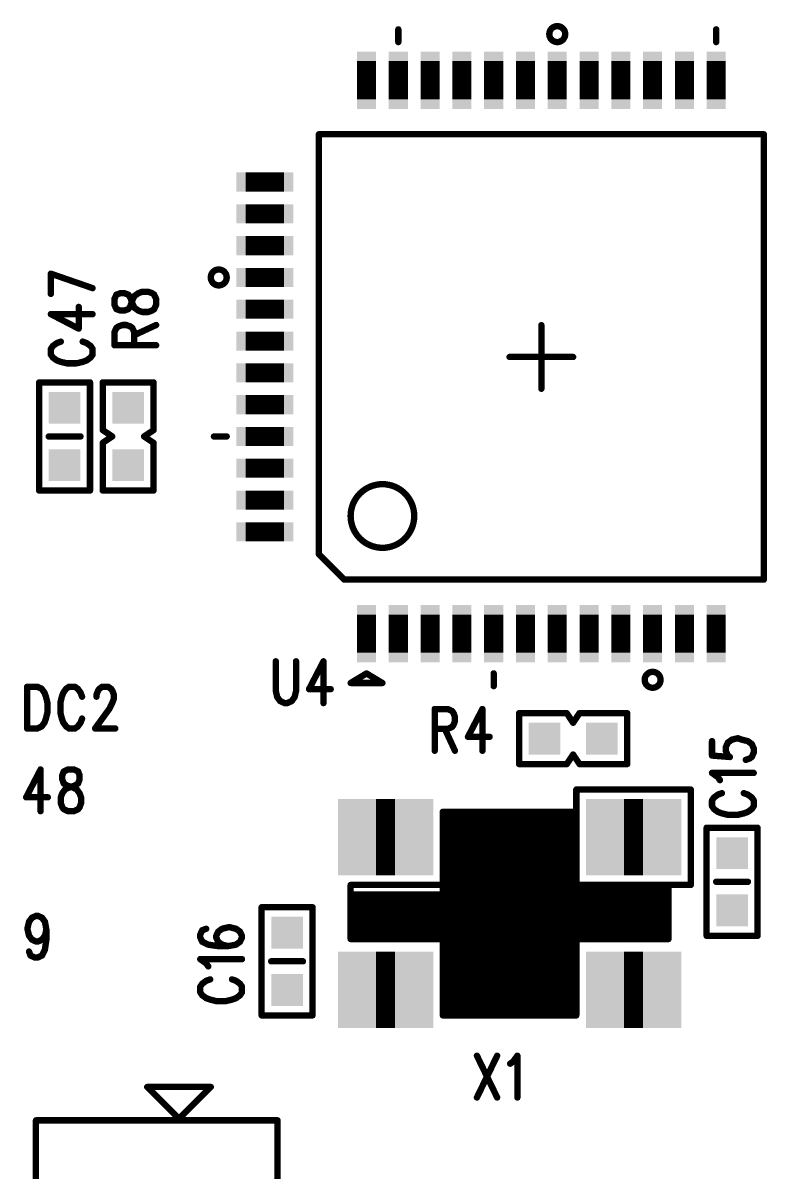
# Model space of a CAD drawing. Extents: x 100 to 144.1, y 92.5 to 144.1.
# Drawn here: x 107.85 to 119.55, y 112.69 to 130.75 of the extents above; entities that cross this region are included whole.
import ezdxf

# ---------------------------------------------------------------- set-up
doc = ezdxf.new("R2010")
doc.units = 0
doc.layers.get('0').update_dxf_attribs({"linetype": 'CONTINUOUS'})
doc.layers.add('MASK-TOP_PHO', color=1, linetype='CONTINUOUS')
doc.layers.add('SILK-TOP_PHO', color=5, linetype='CONTINUOUS')

# ---------------------------------------------------------------- blocks, each defined once
blk = doc.blocks.new('ROUND_1')
at = {"const_width": 0.050038}
blk.add_lwpolyline([(-0.025018, 0, 1), (0.025018, 0, 1)], format="xyb", close=True, dxfattribs=at)
blk = doc.blocks.new('SQUARE_16')
blk.add_solid([(0.250062, 0.250062), (0.250062, -0.250062), (-0.250062, 0.250062), (-0.250062, -0.250062)])
blk = doc.blocks.new('SQUARE_48')
blk.add_solid([(0.599948, 0.599948), (0.599948, -0.599948), (-0.599948, 0.599948), (-0.599948, -0.599948)])
blk = doc.blocks.new('SQUARE_137')
blk.add_solid([(0.149986, 0.149986), (0.149986, -0.149986), (-0.149986, 0.149986), (-0.149986, -0.149986)])

msp = doc.modelspace()

# ---------------------------------------------------------------- linework, layer by layer
at = {"layer": 'MASK-TOP_PHO'}
for points, const_width in [([(113.249964, 129.549906), (113.249964, 130.150108)], 0.299972), ([(113.75009, 129.549906), (113.75009, 130.150108)], 0.299972), ([(114.249962, 129.549906), (114.249962, 130.150108)], 0.299972), ([(114.750088, 129.549906), (114.750088, 130.150108)], 0.299972), ([(115.24996, 129.549906), (115.24996, 130.150108)], 0.299972), ([(115.750086, 129.549906), (115.750086, 130.150108)], 0.299972), ([(116.249958, 129.549906), (116.249958, 130.150108)], 0.299972), ([(116.750084, 129.549906), (116.750084, 130.150108)], 0.299972), ([(117.249956, 129.549906), (117.249956, 130.150108)], 0.299972), ([(117.750082, 129.549906), (117.750082, 130.150108)], 0.299972), ([(118.249954, 129.549906), (118.249954, 130.150108)], 0.299972), ([(118.75008, 129.549906), (118.75008, 130.150108)], 0.299972), ([(111.949992, 128.249934), (111.350044, 128.249934)], 0.299972), ([(111.949992, 127.750062), (111.350044, 127.750062)], 0.299972), ([(111.949992, 127.249936), (111.350044, 127.249936)], 0.299972), ([(111.949992, 126.750064), (111.350044, 126.750064)], 0.299972), ([(111.949992, 126.249938), (111.350044, 126.249938)], 0.299972), ([(111.949992, 125.750066), (111.350044, 125.750066)], 0.299972), ([(111.949992, 125.24994), (111.350044, 125.24994)], 0.299972), ([(111.949992, 124.750068), (111.350044, 124.750068)], 0.299972), ([(111.949992, 124.249942), (111.350044, 124.249942)], 0.299972), ([(111.949992, 123.75007), (111.350044, 123.75007)], 0.299972), ([(111.949992, 123.249944), (111.350044, 123.249944)], 0.299972), ([(111.949992, 122.750072), (111.350044, 122.750072)], 0.299972), ([(113.249964, 120.849898), (113.249964, 121.4501)], 0.299972), ([(113.75009, 120.849898), (113.75009, 121.4501)], 0.299972), ([(114.249962, 120.849898), (114.249962, 121.4501)], 0.299972), ([(114.750088, 120.849898), (114.750088, 121.4501)], 0.299972), ([(115.24996, 120.849898), (115.24996, 121.4501)], 0.299972), ([(115.750086, 120.849898), (115.750086, 121.4501)], 0.299972), ([(116.249958, 120.849898), (116.249958, 121.4501)], 0.299972), ([(116.750084, 120.849898), (116.750084, 121.4501)], 0.299972), ([(117.249956, 120.849898), (117.249956, 121.4501)], 0.299972), ([(117.750082, 120.849898), (117.750082, 121.4501)], 0.299972), ([(118.249954, 120.849898), (118.249954, 121.4501)], 0.299972), ([(118.75008, 120.849898), (118.75008, 121.4501)], 0.299972), ([(113.700052, 117.94998), (113.400078, 117.94998)], 1.199896), ([(117.599968, 117.94998), (117.299994, 117.94998)], 1.199896), ([(113.700052, 115.549934), (113.400078, 115.549934)], 1.199896), ([(117.599968, 115.549934), (117.299994, 115.549934)], 1.199896)]:
    msp.add_lwpolyline(points, dxfattribs=dict(at, const_width=const_width))
at = {"layer": 'SILK-TOP_PHO', "const_width": 0.100076}
for points in [[(113.75009, 130.450082), (113.75009, 130.64998)], [(118.75008, 130.450082), (118.75008, 130.64998)], [(119.499888, 128.999996), (112.499902, 128.999996)], [(112.499902, 128.999996), (112.499902, 122.40006)], [(119.499888, 122.00001), (119.499888, 128.999996)], [(108.284264, 126.808992), (108.9406, 126.581916)], [(108.284264, 126.490984), (108.284264, 126.808992)], [(109.315504, 126.479554), (109.284262, 126.411482)], [(109.284262, 126.411482), (109.284262, 126.32055)], [(109.378242, 126.50216), (109.315504, 126.479554)], [(109.440726, 126.50216), (109.378242, 126.50216)], [(109.50321, 126.479554), (109.440726, 126.50216)], [(109.534452, 126.434088), (109.50321, 126.479554)], [(109.565694, 126.343156), (109.534452, 126.434088)], [(109.534452, 126.29769), (109.565694, 126.388622)], [(109.565694, 126.388622), (109.596936, 126.456694)], [(109.596936, 126.456694), (109.65942, 126.50216)], [(109.65942, 126.50216), (109.721904, 126.52502)], [(109.721904, 126.52502), (109.81563, 126.52502)], [(109.81563, 126.52502), (109.878114, 126.50216)], [(109.878114, 126.50216), (109.909356, 126.479554)], [(109.909356, 126.479554), (109.940598, 126.411482)], [(109.940598, 126.411482), (109.940598, 126.32055)], [(108.721906, 125.945392), (108.721906, 126.28626)], [(109.284262, 126.32055), (109.315504, 126.252224)], [(109.315504, 126.252224), (109.378242, 126.229618)], [(109.378242, 126.229618), (109.440726, 126.229618)], [(109.440726, 126.229618), (109.50321, 126.252224)], [(109.50321, 126.252224), (109.534452, 126.29769)], [(109.596936, 126.275084), (109.565694, 126.343156)], [(109.65942, 126.229618), (109.596936, 126.275084)], [(109.721904, 126.206758), (109.65942, 126.229618)], [(109.878114, 126.229618), (109.81563, 126.206758)], [(109.909356, 126.252224), (109.878114, 126.229618)], [(109.940598, 126.32055), (109.909356, 126.252224)], [(108.284264, 126.172722), (108.721906, 125.945392)], [(108.284264, 126.172722), (108.9406, 126.172722)], [(109.81563, 126.206758), (109.721904, 126.206758)], [(109.284262, 125.88875), (109.315504, 125.956822)], [(109.284262, 125.684026), (109.284262, 125.88875)], [(109.315504, 125.956822), (109.347, 125.979428)], [(109.347, 125.979428), (109.409484, 126.002288)], [(109.409484, 126.002288), (109.471968, 126.002288)], [(109.471968, 126.002288), (109.534452, 125.979428)], [(109.534452, 125.979428), (109.565694, 125.956822)], [(109.565694, 125.956822), (109.596936, 125.88875)], [(109.596936, 125.843284), (109.940598, 126.002288)], [(109.596936, 125.88875), (109.596936, 125.684026)], [(116.000022, 126.000002), (116.000022, 125.000004)], [(108.315506, 125.67285), (108.284264, 125.627384)], [(108.378244, 125.718062), (108.315506, 125.67285)], [(108.440728, 125.740922), (108.378244, 125.718062)], [(108.846874, 125.718062), (108.78439, 125.740922)], [(108.909358, 125.67285), (108.846874, 125.718062)], [(108.9406, 125.627384), (108.909358, 125.67285)], [(109.284262, 125.684026), (109.940598, 125.684026)], [(108.284264, 125.627384), (108.284264, 125.536452)], [(108.284264, 125.536452), (108.315506, 125.490986)], [(108.315506, 125.490986), (108.378244, 125.44552)], [(108.846874, 125.44552), (108.909358, 125.490986)], [(108.909358, 125.490986), (108.9406, 125.536452)], [(108.9406, 125.536452), (108.9406, 125.627384)], [(115.499896, 125.499876), (116.499894, 125.499876)], [(108.378244, 125.44552), (108.440728, 125.42266)], [(108.440728, 125.42266), (108.534454, 125.400054)], [(108.534454, 125.400054), (108.690664, 125.400054)], [(108.690664, 125.400054), (108.78439, 125.42266)], [(108.78439, 125.42266), (108.846874, 125.44552)], [(108.100114, 123.400058), (108.100114, 125.10008)], [(108.100114, 125.10008), (108.89996, 125.10008)], [(108.89996, 125.10008), (108.89996, 123.400058)], [(109.899958, 125.10008), (109.100112, 125.10008)], [(109.100112, 125.10008), (109.100112, 124.350018)], [(109.899958, 124.350018), (109.899958, 125.10008)], [(108.249974, 124.249942), (108.7501, 124.249942)], [(109.100112, 124.350018), (109.249972, 124.249942)], [(109.249972, 124.249942), (109.100112, 124.15012)], [(109.750098, 124.249942), (109.899958, 124.350018)], [(109.899958, 124.15012), (109.750098, 124.249942)], [(111.05007, 124.249942), (110.849918, 124.249942)], [(109.100112, 124.15012), (109.100112, 123.400058)], [(109.899958, 123.400058), (109.899958, 124.15012)], [(108.89996, 123.400058), (108.100114, 123.400058)], [(109.100112, 123.400058), (109.899958, 123.400058)], [(112.499902, 122.40006), (112.899952, 122.00001)], [(112.899952, 122.00001), (119.499888, 122.00001)], [(111.822738, 120.715532), (111.822738, 120.246902)], [(112.141, 120.246902), (112.141, 120.715532)], [(112.5728, 120.715532), (112.34547, 120.278144)], [(112.5728, 120.715532), (112.5728, 120.05945)], [(113.249964, 120.525032), (113.000028, 120.374918)], [(113.4999, 120.374918), (113.249964, 120.525032)], [(115.24996, 120.525032), (115.24996, 120.32488)], [(107.911392, 120.315736), (107.911392, 119.6594)], [(107.911392, 120.315736), (108.070396, 120.315736)], [(108.070396, 120.315736), (108.138722, 120.284494)], [(108.138722, 120.284494), (108.184188, 120.221756)], [(108.525056, 120.284494), (108.47959, 120.221756)], [(108.570522, 120.315736), (108.525056, 120.284494)], [(108.661454, 120.315736), (108.570522, 120.315736)], [(108.70692, 120.284494), (108.661454, 120.315736)], [(108.752386, 120.221756), (108.70692, 120.284494)], [(109.002322, 120.190514), (109.024928, 120.253252)], [(109.024928, 120.253252), (109.047788, 120.284494)], [(109.047788, 120.284494), (109.093254, 120.315736)], [(109.093254, 120.315736), (109.184186, 120.315736)], [(109.184186, 120.315736), (109.229652, 120.284494)], [(109.229652, 120.284494), (109.252258, 120.253252)], [(109.252258, 120.253252), (109.275118, 120.190514)], [(111.822738, 120.246902), (111.845344, 120.153176)], [(112.11814, 120.153176), (112.141, 120.246902)], [(112.34547, 120.278144), (112.686338, 120.278144)], [(113.000028, 120.374918), (113.4999, 120.374918)], [(108.184188, 120.221756), (108.206794, 120.159272)], [(108.206794, 120.159272), (108.229654, 120.065546)], [(108.45673, 120.159272), (108.434124, 120.065546)], [(108.47959, 120.221756), (108.45673, 120.159272)], [(108.774992, 120.159272), (108.752386, 120.221756)], [(109.002322, 120.159272), (109.002322, 120.190514)], [(109.275118, 120.12803), (109.252258, 120.065546)], [(109.275118, 120.190514), (109.275118, 120.12803)], [(111.845344, 120.153176), (111.89081, 120.090692)], [(111.89081, 120.090692), (111.959136, 120.05945)], [(112.004602, 120.05945), (112.072674, 120.090692)], [(112.072674, 120.090692), (112.11814, 120.153176)], [(108.229654, 119.909336), (108.206794, 119.81561)], [(108.229654, 120.065546), (108.229654, 119.909336)], [(108.434124, 120.065546), (108.434124, 119.909336)], [(108.434124, 119.909336), (108.45673, 119.81561)], [(109.206792, 119.97182), (108.979462, 119.6594)], [(109.252258, 120.065546), (109.206792, 119.97182)], [(111.959136, 120.05945), (112.004602, 120.05945)], [(114.322606, 119.965724), (114.322606, 119.309388)], [(114.322606, 119.965724), (114.52733, 119.965724)], [(114.52733, 119.965724), (114.595402, 119.934482)], [(114.595402, 119.934482), (114.618262, 119.90324)], [(114.618262, 119.90324), (114.640868, 119.840502)], [(115.072668, 119.965724), (114.845338, 119.528082)], [(115.072668, 119.965724), (115.072668, 119.309388)], [(116.400072, 119.899938), (115.65001, 119.899938)], [(115.65001, 119.899938), (115.65001, 119.100092)], [(116.499894, 119.750078), (116.400072, 119.899938)], [(116.59997, 119.899938), (116.499894, 119.750078)], [(117.350032, 119.899938), (116.59997, 119.899938)], [(117.350032, 119.100092), (117.350032, 119.899938)], [(108.184188, 119.753126), (108.138722, 119.690642)], [(108.206794, 119.81561), (108.184188, 119.753126)], [(108.45673, 119.81561), (108.47959, 119.753126)], [(108.47959, 119.753126), (108.525056, 119.690642)], [(108.70692, 119.690642), (108.752386, 119.753126)], [(108.752386, 119.753126), (108.774992, 119.81561)], [(114.618262, 119.715534), (114.595402, 119.684292)], [(114.640868, 119.778018), (114.618262, 119.715534)], [(114.640868, 119.840502), (114.640868, 119.778018)], [(108.070396, 119.6594), (107.911392, 119.6594)], [(108.138722, 119.690642), (108.070396, 119.6594)], [(108.525056, 119.690642), (108.570522, 119.6594)], [(108.570522, 119.6594), (108.661454, 119.6594)], [(108.661454, 119.6594), (108.70692, 119.690642)], [(108.979462, 119.6594), (109.297724, 119.6594)], [(114.52733, 119.65305), (114.322606, 119.65305)], [(114.481864, 119.65305), (114.640868, 119.309388)], [(114.595402, 119.684292), (114.52733, 119.65305)], [(114.845338, 119.528082), (115.18646, 119.528082)], [(118.684294, 119.46128), (118.684294, 119.234204)], [(118.903242, 119.370348), (118.934484, 119.438674)], [(118.903242, 119.302276), (118.903242, 119.370348)], [(118.934484, 119.438674), (118.996968, 119.48414)], [(118.996968, 119.48414), (119.090694, 119.506746)], [(119.090694, 119.506746), (119.153178, 119.48414)], [(119.153178, 119.48414), (119.246904, 119.46128)], [(119.246904, 119.46128), (119.309388, 119.415814)], [(119.309388, 119.415814), (119.34063, 119.347742)], [(119.34063, 119.347742), (119.34063, 119.27967)], [(116.400072, 119.100092), (116.499894, 119.249952)], [(116.499894, 119.249952), (116.59997, 119.100092)], [(118.684294, 119.234204), (118.965726, 119.211344)], [(118.934484, 119.234204), (118.903242, 119.302276)], [(118.965726, 119.211344), (118.934484, 119.234204)], [(119.278146, 119.188738), (119.215662, 119.165878)], [(119.309388, 119.211344), (119.278146, 119.188738)], [(119.34063, 119.27967), (119.309388, 119.211344)], [(108.12272, 119.01551), (107.89539, 118.578122)], [(108.12272, 119.01551), (108.12272, 118.359428)], [(108.486448, 118.984268), (108.463588, 118.921784)], [(108.55452, 119.01551), (108.486448, 118.984268)], [(108.645452, 119.01551), (108.55452, 119.01551)], [(108.713524, 118.984268), (108.645452, 119.01551)], [(108.736384, 118.921784), (108.713524, 118.984268)], [(115.65001, 119.100092), (116.400072, 119.100092)], [(116.59997, 119.100092), (117.350032, 119.100092)], [(108.463588, 118.921784), (108.463588, 118.8593)], [(108.463588, 118.8593), (108.486448, 118.796816)], [(108.713524, 118.796816), (108.736384, 118.8593)], [(108.736384, 118.8593), (108.736384, 118.921784)], [(118.77802, 118.893082), (118.684294, 118.961408)], [(118.684294, 118.961408), (119.34063, 118.961408)], [(118.809262, 118.847616), (118.77802, 118.893082)], [(108.440982, 118.578122), (108.463588, 118.640606)], [(108.463588, 118.640606), (108.509054, 118.70309)], [(108.486448, 118.796816), (108.531914, 118.765574)], [(108.509054, 118.70309), (108.57738, 118.734332)], [(108.531914, 118.765574), (108.622846, 118.734332)], [(108.57738, 118.734332), (108.668058, 118.765574)], [(108.622846, 118.734332), (108.690918, 118.70309)], [(108.668058, 118.765574), (108.713524, 118.796816)], [(108.690918, 118.70309), (108.736384, 118.640606)], [(108.736384, 118.640606), (108.75899, 118.578122)], [(116.549932, 117.199918), (116.549932, 118.700042)], [(116.549932, 118.700042), (118.35003, 118.700042)], [(118.35003, 118.700042), (118.35003, 117.199918)], [(118.840504, 118.643146), (118.77802, 118.62054)], [(119.246904, 118.62054), (119.18442, 118.643146)], [(107.89539, 118.578122), (108.236258, 118.578122)], [(108.440982, 118.484396), (108.440982, 118.578122)], [(108.463588, 118.421912), (108.440982, 118.484396)], [(108.75899, 118.484396), (108.736384, 118.421912)], [(108.75899, 118.578122), (108.75899, 118.484396)], [(118.715536, 118.575074), (118.684294, 118.529608)], [(118.684294, 118.529608), (118.684294, 118.438676)], [(118.77802, 118.62054), (118.715536, 118.575074)], [(119.309388, 118.575074), (119.246904, 118.62054)], [(119.34063, 118.529608), (119.309388, 118.575074)], [(119.34063, 118.438676), (119.34063, 118.529608)], [(108.486448, 118.39067), (108.463588, 118.421912)], [(108.55452, 118.359428), (108.486448, 118.39067)], [(108.645452, 118.359428), (108.55452, 118.359428)], [(108.713524, 118.39067), (108.645452, 118.359428)], [(108.736384, 118.421912), (108.713524, 118.39067)], [(114.450114, 115.149884), (114.450114, 118.35003)], [(114.450114, 118.35003), (116.549932, 118.35003)], [(114.549936, 115.149884), (114.549936, 118.35003)], [(114.549936, 118.35003), (116.45011, 118.35003)], [(114.650012, 118.35003), (116.350034, 118.35003)], [(114.650012, 115.149884), (114.650012, 118.35003)], [(114.750088, 115.149884), (114.750088, 118.35003)], [(114.84991, 118.35003), (114.84991, 115.149884)], [(114.949986, 115.149884), (114.949986, 118.35003)], [(115.050062, 118.35003), (115.050062, 115.149884)], [(115.149884, 115.149884), (115.149884, 118.35003)], [(115.24996, 118.35003), (115.24996, 115.149884)], [(115.350036, 115.149884), (115.350036, 118.35003)], [(115.450112, 118.35003), (115.450112, 115.149884)], [(115.549934, 115.149884), (115.549934, 118.35003)], [(115.65001, 118.35003), (115.65001, 115.149884)], [(115.750086, 115.149884), (115.750086, 118.35003)], [(115.849908, 118.35003), (115.849908, 115.149884)], [(115.949984, 115.149884), (115.949984, 118.35003)], [(116.05006, 115.149884), (116.05006, 118.35003)], [(116.149882, 118.35003), (116.149882, 115.149884)], [(116.249958, 115.149884), (116.249958, 118.35003)], [(116.350034, 117.14988), (116.350034, 118.35003)], [(116.350034, 115.149884), (116.350034, 118.35003)], [(116.45011, 118.35003), (116.45011, 115.149884)], [(116.549932, 118.35003), (116.549932, 115.149884)], [(118.684294, 118.438676), (118.715536, 118.39321)], [(118.715536, 118.39321), (118.77802, 118.347744)], [(118.77802, 118.347744), (118.840504, 118.324884)], [(118.840504, 118.324884), (118.934484, 118.302278)], [(118.934484, 118.302278), (119.090694, 118.302278)], [(119.090694, 118.302278), (119.18442, 118.324884)], [(119.18442, 118.324884), (119.246904, 118.347744)], [(119.246904, 118.347744), (119.309388, 118.39321)], [(119.309388, 118.39321), (119.34063, 118.438676)], [(118.599966, 116.400072), (118.599966, 118.100094)], [(118.599966, 118.100094), (119.400066, 118.100094)], [(119.400066, 118.100094), (119.400066, 116.400072)], [(116.100098, 116.750084), (116.100098, 117.849904)], [(113.000028, 116.350034), (113.000028, 117.199918)], [(113.000028, 117.199918), (118.000018, 117.199918)], [(115.1001, 116.249958), (115.1001, 117.249956)], [(115.299998, 116.249958), (115.299998, 117.249956)], [(115.299998, 117.249956), (115.700048, 117.249956)], [(115.700048, 117.249956), (115.700048, 116.249958)], [(115.899946, 116.249958), (115.899946, 117.249956)], [(118.35003, 117.199918), (116.549932, 117.199918)], [(118.75008, 117.249956), (119.249952, 117.249956)], [(118.000018, 117.050058), (113.000028, 117.050058)], [(118.000018, 117.14988), (116.350034, 117.14988)], [(118.000018, 116.350034), (118.000018, 117.14988)], [(111.59998, 115.149884), (111.59998, 116.849906)], [(111.59998, 116.849906), (112.40008, 116.849906)], [(112.40008, 116.849906), (112.40008, 115.149884)], [(113.000028, 116.949982), (118.000018, 116.949982)], [(118.000018, 116.849906), (113.000028, 116.849906)], [(107.940856, 116.621814), (107.986322, 116.684298)], [(107.986322, 116.684298), (108.054648, 116.71554)], [(108.054648, 116.71554), (108.077254, 116.71554)], [(108.077254, 116.71554), (108.14558, 116.684298)], [(108.14558, 116.684298), (108.190792, 116.621814)], [(113.000028, 116.750084), (118.000018, 116.750084)], [(118.000018, 116.650008), (113.000028, 116.650008)], [(115.1001, 116.750084), (114.899948, 116.750084)], [(114.899948, 116.750084), (114.899948, 115.65001)], [(115.899946, 116.750084), (116.100098, 116.750084)], [(107.91825, 116.528088), (107.940856, 116.621814)], [(107.91825, 116.496846), (107.91825, 116.528088)], [(107.940856, 116.40312), (107.91825, 116.496846)], [(108.190792, 116.621814), (108.213652, 116.496846)], [(108.213652, 116.496846), (108.190792, 116.40312)], [(108.213652, 116.496846), (108.213652, 116.340636)], [(110.665514, 116.488718), (110.634272, 116.420392)], [(110.727998, 116.511324), (110.665514, 116.488718)], [(110.915704, 116.465858), (110.884462, 116.397786)], [(110.978188, 116.511324), (110.915704, 116.465858)], [(111.071914, 116.534184), (110.978188, 116.511324)], [(111.103156, 116.534184), (111.071914, 116.534184)], [(111.196882, 116.511324), (111.103156, 116.534184)], [(111.259366, 116.465858), (111.196882, 116.511324)], [(111.290608, 116.397786), (111.259366, 116.465858)], [(113.000028, 116.549932), (118.000018, 116.549932)], [(107.986322, 116.340636), (107.940856, 116.40312)], [(108.054648, 116.309394), (107.986322, 116.340636)], [(108.077254, 116.309394), (108.054648, 116.309394)], [(108.14558, 116.340636), (108.077254, 116.309394)], [(108.190792, 116.40312), (108.14558, 116.340636)], [(108.213652, 116.340636), (108.190792, 116.184426)], [(110.634272, 116.420392), (110.634272, 116.374926)], [(110.634272, 116.374926), (110.665514, 116.306854)], [(110.665514, 116.306854), (110.759494, 116.261388)], [(110.884462, 116.397786), (110.884462, 116.374926)], [(110.884462, 116.374926), (110.915704, 116.306854)], [(110.915704, 116.306854), (110.978188, 116.261388)], [(111.196882, 116.261388), (111.259366, 116.306854)], [(111.259366, 116.306854), (111.290608, 116.374926)], [(111.290608, 116.374926), (111.290608, 116.397786)], [(118.000018, 116.45011), (113.000028, 116.45011)], [(118.000018, 116.350034), (113.000028, 116.350034)], [(119.400066, 116.400072), (118.599966, 116.400072)], [(107.963716, 116.0907), (107.940856, 116.153184)], [(108.190792, 116.184426), (108.14558, 116.0907)], [(110.759494, 116.261388), (110.915704, 116.238528)], [(110.915704, 116.238528), (111.071914, 116.238528)], [(110.978188, 116.261388), (111.071914, 116.238528)], [(111.071914, 116.238528), (111.196882, 116.261388)], [(115.700048, 116.249958), (115.299998, 116.249958)], [(108.031788, 116.059458), (107.963716, 116.0907)], [(108.077254, 116.059458), (108.031788, 116.059458)], [(108.14558, 116.0907), (108.077254, 116.059458)], [(110.727998, 115.965986), (110.634272, 116.034058)], [(110.634272, 116.034058), (111.290608, 116.034058)], [(110.759494, 115.92052), (110.727998, 115.965986)], [(112.249966, 116.000022), (111.750094, 116.000022)], [(110.665514, 115.647724), (110.634272, 115.602258)], [(110.634272, 115.602258), (110.634272, 115.511326)], [(110.727998, 115.69319), (110.665514, 115.647724)], [(110.790736, 115.715796), (110.727998, 115.69319)], [(111.196882, 115.69319), (111.134398, 115.715796)], [(111.259366, 115.647724), (111.196882, 115.69319)], [(111.290608, 115.602258), (111.259366, 115.647724)], [(111.290608, 115.511326), (111.290608, 115.602258)], [(110.634272, 115.511326), (110.665514, 115.46586)], [(110.665514, 115.46586), (110.727998, 115.420394)], [(110.727998, 115.420394), (110.790736, 115.397788)], [(110.790736, 115.397788), (110.884462, 115.374928)], [(110.884462, 115.374928), (111.040672, 115.374928)], [(111.040672, 115.374928), (111.134398, 115.397788)], [(111.134398, 115.397788), (111.196882, 115.420394)], [(111.196882, 115.420394), (111.259366, 115.46586)], [(111.259366, 115.46586), (111.290608, 115.511326)], [(112.40008, 115.149884), (111.59998, 115.149884)], [(116.549932, 115.149884), (114.450114, 115.149884)], [(116.45011, 115.149884), (114.549936, 115.149884)], [(116.350034, 115.149884), (114.650012, 115.149884)], [(114.986308, 114.515646), (115.30457, 113.85931)], [(115.30457, 114.515646), (114.986308, 113.85931)], [(115.554506, 114.42192), (115.622832, 114.515646)], [(115.622832, 114.515646), (115.622832, 113.85931)], [(115.50904, 114.390678), (115.554506, 114.42192)], [(110.275116, 113.549938), (109.799882, 114.024918)], [(109.799882, 114.024918), (110.79988, 114.024918)], [(110.79988, 114.024918), (110.3249, 113.549938)], [(108.050076, 113.4999), (111.849916, 113.4999)], [(108.050076, 101.000052), (108.050076, 113.4999)], [(111.849916, 113.4999), (111.849916, 101.000052)]]:
    msp.add_lwpolyline(points, dxfattribs=at)
for points in [[(116.12499, 130.57505, 1), (116.374926, 130.57505, 1)], [(110.800134, 126.750064, 1), (111.05007, 126.750064, 1)], [(112.999774, 123.000008, 1), (114.000026, 123.000008, 1)], [(117.625114, 120.424956, 1), (117.87505, 120.424956, 1)]]:
    msp.add_lwpolyline(points, format="xyb", close=True, dxfattribs=at)

# ---------------------------------------------------------------- block references
at = {"layer": 'MASK-TOP_PHO'}
for name, p in [('SQUARE_137', (113.249964, 130.150108)), ('SQUARE_137', (113.75009, 130.150108)), ('SQUARE_137', (114.249962, 130.150108)), ('SQUARE_137', (114.750088, 130.150108)), ('SQUARE_137', (115.24996, 130.150108)), ('SQUARE_137', (115.750086, 130.150108)), ('SQUARE_137', (116.249958, 130.150108)), ('SQUARE_137', (116.750084, 130.150108)), ('SQUARE_137', (117.249956, 130.150108)), ('SQUARE_137', (117.750082, 130.150108)), ('SQUARE_137', (118.249954, 130.150108)), ('SQUARE_137', (118.75008, 130.150108)), ('SQUARE_137', (113.249964, 129.549906)), ('SQUARE_137', (113.75009, 129.549906)), ('SQUARE_137', (114.249962, 129.549906)), ('SQUARE_137', (114.750088, 129.549906)), ('SQUARE_137', (115.24996, 129.549906)), ('SQUARE_137', (115.750086, 129.549906)), ('SQUARE_137', (116.249958, 129.549906)), ('SQUARE_137', (116.750084, 129.549906)), ('SQUARE_137', (117.249956, 129.549906)), ('SQUARE_137', (117.750082, 129.549906)), ('SQUARE_137', (118.249954, 129.549906)), ('SQUARE_137', (118.75008, 129.549906)), ('SQUARE_137', (111.350044, 128.249934)), ('SQUARE_137', (111.949992, 128.249934)), ('SQUARE_137', (111.350044, 127.750062)), ('SQUARE_137', (111.949992, 127.750062)), ('SQUARE_137', (111.350044, 127.249936)), ('SQUARE_137', (111.949992, 127.249936)), ('SQUARE_137', (111.350044, 126.750064)), ('SQUARE_137', (111.949992, 126.750064)), ('SQUARE_137', (111.350044, 126.249938)), ('SQUARE_137', (111.949992, 126.249938)), ('SQUARE_137', (111.350044, 125.750066)), ('SQUARE_137', (111.949992, 125.750066)), ('SQUARE_137', (111.350044, 125.24994)), ('SQUARE_137', (111.949992, 125.24994)), ('SQUARE_16', (108.49991, 124.70003)), ('SQUARE_16', (109.499908, 124.70003)), ('SQUARE_137', (111.350044, 124.750068)), ('SQUARE_137', (111.949992, 124.750068)), ('SQUARE_137', (111.350044, 124.249942)), ('SQUARE_137', (111.949992, 124.249942)), ('SQUARE_16', (108.49991, 123.800108)), ('SQUARE_16', (109.499908, 123.800108)), ('SQUARE_137', (111.350044, 123.75007)), ('SQUARE_137', (111.949992, 123.75007)), ('SQUARE_137', (111.350044, 123.249944)), ('SQUARE_137', (111.949992, 123.249944)), ('SQUARE_137', (111.350044, 122.750072)), ('SQUARE_137', (111.949992, 122.750072)), ('SQUARE_137', (113.249964, 121.4501)), ('SQUARE_137', (113.75009, 121.4501)), ('SQUARE_137', (114.249962, 121.4501)), ('SQUARE_137', (114.750088, 121.4501)), ('SQUARE_137', (115.24996, 121.4501)), ('SQUARE_137', (115.750086, 121.4501)), ('SQUARE_137', (116.249958, 121.4501)), ('SQUARE_137', (116.750084, 121.4501)), ('SQUARE_137', (117.249956, 121.4501)), ('SQUARE_137', (117.750082, 121.4501)), ('SQUARE_137', (118.249954, 121.4501)), ('SQUARE_137', (118.75008, 121.4501)), ('SQUARE_137', (113.249964, 120.849898)), ('SQUARE_137', (113.75009, 120.849898)), ('SQUARE_137', (114.249962, 120.849898)), ('SQUARE_137', (114.750088, 120.849898)), ('SQUARE_137', (115.24996, 120.849898)), ('SQUARE_137', (115.750086, 120.849898)), ('SQUARE_137', (116.249958, 120.849898)), ('SQUARE_137', (116.750084, 120.849898)), ('SQUARE_137', (117.249956, 120.849898)), ('SQUARE_137', (117.750082, 120.849898)), ('SQUARE_137', (118.249954, 120.849898)), ('SQUARE_137', (118.75008, 120.849898)), ('SQUARE_16', (116.05006, 119.499888)), ('SQUARE_16', (116.949982, 119.499888)), ('SQUARE_48', (113.400078, 117.94998)), ('SQUARE_48', (113.700052, 117.94998)), ('SQUARE_48', (117.299994, 117.94998)), ('SQUARE_48', (117.599968, 117.94998)), ('SQUARE_16', (119.000016, 117.700044)), ('SQUARE_16', (119.000016, 116.800122)), ('SQUARE_16', (112.00003, 116.45011)), ('SQUARE_48', (113.400078, 115.549934)), ('SQUARE_48', (113.700052, 115.549934)), ('SQUARE_48', (117.299994, 115.549934)), ('SQUARE_48', (117.599968, 115.549934)), ('SQUARE_16', (112.00003, 115.549934))]:
    msp.add_blockref(name, p, dxfattribs=at)
at = {"layer": 'SILK-TOP_PHO'}
for p in [(113.75009, 130.64998), (118.75008, 130.64998), (113.75009, 130.450082), (118.75008, 130.450082), (112.499902, 128.999996), (119.499888, 128.999996), (108.284264, 126.808992), (108.284264, 126.808992), (108.9406, 126.581916), (108.284264, 126.490984), (109.284262, 126.411482), (109.315504, 126.479554), (109.378242, 126.50216), (109.440726, 126.50216), (109.50321, 126.479554), (109.534452, 126.434088), (109.565694, 126.388622), (109.596936, 126.456694), (109.65942, 126.50216), (109.721904, 126.52502), (109.81563, 126.52502), (109.878114, 126.50216), (109.909356, 126.479554), (109.940598, 126.411482), (108.721906, 126.28626), (109.284262, 126.32055), (109.284262, 126.32055), (109.315504, 126.252224), (109.378242, 126.229618), (109.440726, 126.229618), (109.50321, 126.252224), (109.534452, 126.29769), (109.565694, 126.343156), (109.596936, 126.275084), (109.65942, 126.229618), (109.878114, 126.229618), (109.909356, 126.252224), (109.940598, 126.32055), (108.284264, 126.172722), (108.284264, 126.172722), (108.9406, 126.172722), (109.721904, 126.206758), (109.81563, 126.206758), (108.721906, 125.945392), (109.284262, 125.88875), (109.315504, 125.956822), (109.347, 125.979428), (109.409484, 126.002288), (109.471968, 126.002288), (109.534452, 125.979428), (109.565694, 125.956822), (109.596936, 125.88875), (109.940598, 126.002288), (116.000022, 126.000002), (108.315506, 125.67285), (108.378244, 125.718062), (108.440728, 125.740922), (108.78439, 125.740922), (108.846874, 125.718062), (108.909358, 125.67285), (109.284262, 125.684026), (109.284262, 125.684026), (109.596936, 125.843284), (109.596936, 125.684026), (109.940598, 125.684026), (108.284264, 125.627384), (108.284264, 125.536452), (108.315506, 125.490986), (108.909358, 125.490986), (108.9406, 125.627384), (108.9406, 125.536452), (115.499896, 125.499876), (116.499894, 125.499876), (108.378244, 125.44552), (108.440728, 125.42266), (108.534454, 125.400054), (108.690664, 125.400054), (108.78439, 125.42266), (108.846874, 125.44552), (108.100114, 125.10008), (108.89996, 125.10008), (108.89996, 125.10008), (109.100112, 125.10008), (109.899958, 125.10008), (116.000022, 125.000004), (108.249974, 124.249942), (108.7501, 124.249942), (109.100112, 124.350018), (109.249972, 124.249942), (109.750098, 124.249942), (109.899958, 124.350018), (110.849918, 124.249942), (111.05007, 124.249942), (109.100112, 124.15012), (109.899958, 124.15012), (108.100114, 123.400058), (108.89996, 123.400058), (109.100112, 123.400058), (109.100112, 123.400058), (109.899958, 123.400058), (112.499902, 122.40006), (112.499902, 122.40006), (112.899952, 122.00001), (119.499888, 122.00001), (111.822738, 120.715532), (112.141, 120.715532), (112.5728, 120.715532), (112.5728, 120.715532), (113.249964, 120.525032), (113.249964, 120.525032), (115.24996, 120.525032), (107.911392, 120.315736), (107.911392, 120.315736), (108.070396, 120.315736), (108.138722, 120.284494), (108.525056, 120.284494), (108.570522, 120.315736), (108.661454, 120.315736), (108.70692, 120.284494), (109.024928, 120.253252), (109.024928, 120.253252), (109.047788, 120.284494), (109.093254, 120.315736), (109.184186, 120.315736), (109.229652, 120.284494), (109.252258, 120.253252), (109.252258, 120.253252), (111.822738, 120.246902), (112.141, 120.246902), (112.34547, 120.278144), (112.686338, 120.278144), (113.000028, 120.374918), (113.4999, 120.374918), (115.24996, 120.32488), (108.184188, 120.221756), (108.206794, 120.159272), (108.45673, 120.159272), (108.47959, 120.221756), (108.752386, 120.221756), (108.774992, 120.159272), (109.002322, 120.190514), (109.002322, 120.159272), (109.275118, 120.190514), (109.275118, 120.12803), (111.845344, 120.153176), (111.89081, 120.090692), (112.072674, 120.090692), (112.11814, 120.153176), (108.229654, 120.065546), (108.229654, 119.909336), (108.434124, 120.065546), (108.434124, 119.909336), (109.206792, 119.97182), (109.252258, 120.065546), (111.959136, 120.05945), (112.004602, 120.05945), (112.5728, 120.05945), (114.322606, 119.965724), (114.322606, 119.965724), (114.52733, 119.965724), (114.595402, 119.934482), (114.618262, 119.90324), (115.072668, 119.965724), (115.072668, 119.965724), (115.65001, 119.899938), (116.400072, 119.899938), (116.59997, 119.899938), (117.350032, 119.899938), (108.184188, 119.753126), (108.206794, 119.81561), (108.45673, 119.81561), (108.47959, 119.753126), (108.752386, 119.753126), (108.774992, 119.81561), (114.618262, 119.715534), (114.640868, 119.840502), (114.640868, 119.778018), (116.499894, 119.750078), (107.911392, 119.6594), (107.911392, 119.6594), (108.070396, 119.6594), (108.138722, 119.690642), (108.525056, 119.690642), (108.570522, 119.6594), (108.661454, 119.6594), (108.70692, 119.690642), (108.979462, 119.6594), (109.297724, 119.6594), (114.322606, 119.65305), (114.481864, 119.65305), (114.52733, 119.65305), (114.595402, 119.684292), (114.845338, 119.528082), (115.18646, 119.528082), (118.684294, 119.46128), (118.903242, 119.370348), (118.934484, 119.438674), (118.996968, 119.48414), (119.090694, 119.506746), (119.153178, 119.48414), (119.246904, 119.46128), (119.309388, 119.415814), (119.34063, 119.347742), (114.322606, 119.309388), (114.640868, 119.309388), (115.072668, 119.309388), (116.499894, 119.249952), (118.684294, 119.234204), (118.903242, 119.302276), (118.934484, 119.234204), (118.965726, 119.211344), (119.215662, 119.165878), (119.278146, 119.188738), (119.309388, 119.211344), (119.34063, 119.27967), (108.12272, 119.01551), (108.12272, 119.01551), (108.486448, 118.984268), (108.55452, 119.01551), (108.55452, 119.01551), (108.645452, 119.01551), (108.713524, 118.984268), (115.65001, 119.100092), (116.400072, 119.100092), (116.59997, 119.100092), (117.350032, 119.100092), (117.350032, 119.100092), (108.463588, 118.921784), (108.463588, 118.8593), (108.736384, 118.921784), (108.736384, 118.8593), (118.684294, 118.961408), (118.77802, 118.893082), (118.809262, 118.847616), (119.34063, 118.961408), (108.463588, 118.640606), (108.486448, 118.796816), (108.509054, 118.70309), (108.531914, 118.765574), (108.57738, 118.734332), (108.622846, 118.734332), (108.668058, 118.765574), (108.690918, 118.70309), (108.713524, 118.796816), (108.736384, 118.640606), (116.549932, 118.700042), (118.35003, 118.700042), (118.840504, 118.643146), (119.18442, 118.643146), (107.89539, 118.578122), (108.236258, 118.578122), (108.440982, 118.578122), (108.440982, 118.484396), (108.75899, 118.578122), (108.75899, 118.484396), (118.684294, 118.529608), (118.715536, 118.575074), (118.77802, 118.62054), (119.246904, 118.62054), (119.309388, 118.575074), (119.34063, 118.529608), (108.12272, 118.359428), (108.463588, 118.421912), (108.486448, 118.39067), (108.55452, 118.359428), (108.645452, 118.359428), (108.713524, 118.39067), (108.736384, 118.421912), (114.450114, 118.35003), (114.549936, 118.35003), (114.650012, 118.35003), (114.650012, 118.35003), (114.750088, 118.35003), (114.84991, 118.35003), (114.949986, 118.35003), (115.050062, 118.35003), (115.149884, 118.35003), (115.24996, 118.35003), (115.350036, 118.35003), (115.450112, 118.35003), (115.549934, 118.35003), (115.65001, 118.35003), (115.750086, 118.35003), (115.849908, 118.35003), (115.949984, 118.35003), (116.05006, 118.35003), (116.149882, 118.35003), (116.249958, 118.35003), (116.350034, 118.35003), (116.350034, 118.35003), (116.350034, 118.35003), (116.45011, 118.35003), (116.549932, 118.35003), (118.684294, 118.438676), (118.715536, 118.39321), (118.77802, 118.347744), (118.840504, 118.324884), (118.934484, 118.302278), (119.090694, 118.302278), (119.18442, 118.324884), (119.246904, 118.347744), (119.309388, 118.39321), (119.34063, 118.438676), (118.599966, 118.100094), (119.400066, 118.100094), (119.400066, 118.100094), (116.100098, 117.849904), (113.000028, 117.199918), (113.000028, 117.199918), (115.1001, 117.249956), (115.299998, 117.249956), (115.700048, 117.249956), (115.899946, 117.249956), (116.549932, 117.199918), (118.000018, 117.199918), (118.35003, 117.199918), (118.35003, 117.199918), (118.75008, 117.249956), (119.249952, 117.249956), (113.000028, 117.050058), (116.350034, 117.14988), (118.000018, 117.14988), (118.000018, 117.14988), (118.000018, 117.050058), (111.59998, 116.849906), (112.40008, 116.849906), (113.000028, 116.949982), (113.000028, 116.849906), (118.000018, 116.949982), (118.000018, 116.849906), (107.986322, 116.684298), (108.054648, 116.71554), (108.077254, 116.71554), (108.14558, 116.684298), (113.000028, 116.750084), (113.000028, 116.650008), (114.899948, 116.750084), (115.1001, 116.750084), (115.899946, 116.750084), (116.100098, 116.750084), (118.000018, 116.750084), (118.000018, 116.650008), (107.91825, 116.528088), (107.91825, 116.496846), (107.940856, 116.621814), (108.190792, 116.621814), (108.213652, 116.496846), (108.213652, 116.496846), (110.665514, 116.488718), (110.727998, 116.511324), (110.915704, 116.465858), (110.978188, 116.511324), (111.071914, 116.534184), (111.103156, 116.534184), (111.196882, 116.511324), (111.259366, 116.465858), (113.000028, 116.549932), (118.000018, 116.549932), (107.940856, 116.40312), (107.986322, 116.340636), (108.054648, 116.309394), (108.077254, 116.309394), (108.14558, 116.340636), (108.190792, 116.40312), (108.213652, 116.340636), (110.634272, 116.420392), (110.634272, 116.374926), (110.665514, 116.306854), (110.884462, 116.397786), (110.884462, 116.374926), (110.915704, 116.306854), (111.259366, 116.306854), (111.290608, 116.397786), (111.290608, 116.374926), (113.000028, 116.45011), (113.000028, 116.350034), (113.000028, 116.350034), (118.000018, 116.45011), (118.000018, 116.350034), (118.000018, 116.350034), (118.599966, 116.400072), (119.400066, 116.400072), (107.940856, 116.153184), (108.190792, 116.184426), (110.759494, 116.261388), (110.915704, 116.238528), (110.978188, 116.261388), (111.071914, 116.238528), (111.071914, 116.238528), (111.196882, 116.261388), (115.1001, 116.249958), (115.299998, 116.249958), (115.700048, 116.249958), (115.700048, 116.249958), (115.899946, 116.249958), (107.963716, 116.0907), (108.031788, 116.059458), (108.077254, 116.059458), (108.14558, 116.0907), (110.634272, 116.034058), (110.727998, 115.965986), (110.727998, 115.965986), (110.759494, 115.92052), (111.290608, 116.034058), (111.750094, 116.000022), (112.249966, 116.000022), (110.634272, 115.602258), (110.665514, 115.647724), (110.727998, 115.69319), (110.727998, 115.69319), (110.790736, 115.715796), (111.134398, 115.715796), (111.196882, 115.69319), (111.259366, 115.647724), (111.290608, 115.602258), (114.899948, 115.65001), (110.634272, 115.511326), (110.665514, 115.46586), (110.727998, 115.420394), (110.727998, 115.420394), (110.790736, 115.397788), (110.884462, 115.374928), (111.040672, 115.374928), (111.134398, 115.397788), (111.196882, 115.420394), (111.259366, 115.46586), (111.290608, 115.511326), (111.59998, 115.149884), (111.59998, 115.149884), (112.40008, 115.149884), (114.450114, 115.149884), (114.549936, 115.149884), (114.650012, 115.149884), (114.650012, 115.149884), (114.750088, 115.149884), (114.84991, 115.149884), (114.949986, 115.149884), (115.050062, 115.149884), (115.149884, 115.149884), (115.24996, 115.149884), (115.350036, 115.149884), (115.450112, 115.149884), (115.549934, 115.149884), (115.65001, 115.149884), (115.750086, 115.149884), (115.849908, 115.149884), (115.949984, 115.149884), (116.05006, 115.149884), (116.149882, 115.149884), (116.249958, 115.149884), (116.350034, 115.149884), (116.350034, 115.149884), (116.45011, 115.149884), (116.45011, 115.149884), (116.549932, 115.149884), (116.549932, 115.149884), (114.986308, 114.515646), (115.30457, 114.515646), (115.622832, 114.515646), (115.50904, 114.390678), (115.554506, 114.42192), (109.799882, 114.024918), (110.79988, 114.024918), (114.986308, 113.85931), (115.30457, 113.85931), (115.622832, 113.85931), (108.050076, 113.4999), (108.050076, 113.4999), (110.275116, 113.549938), (110.3249, 113.549938), (111.849916, 113.4999)]:
    msp.add_blockref('ROUND_1', p, dxfattribs=at)

doc.saveas('drawing.dxf')
